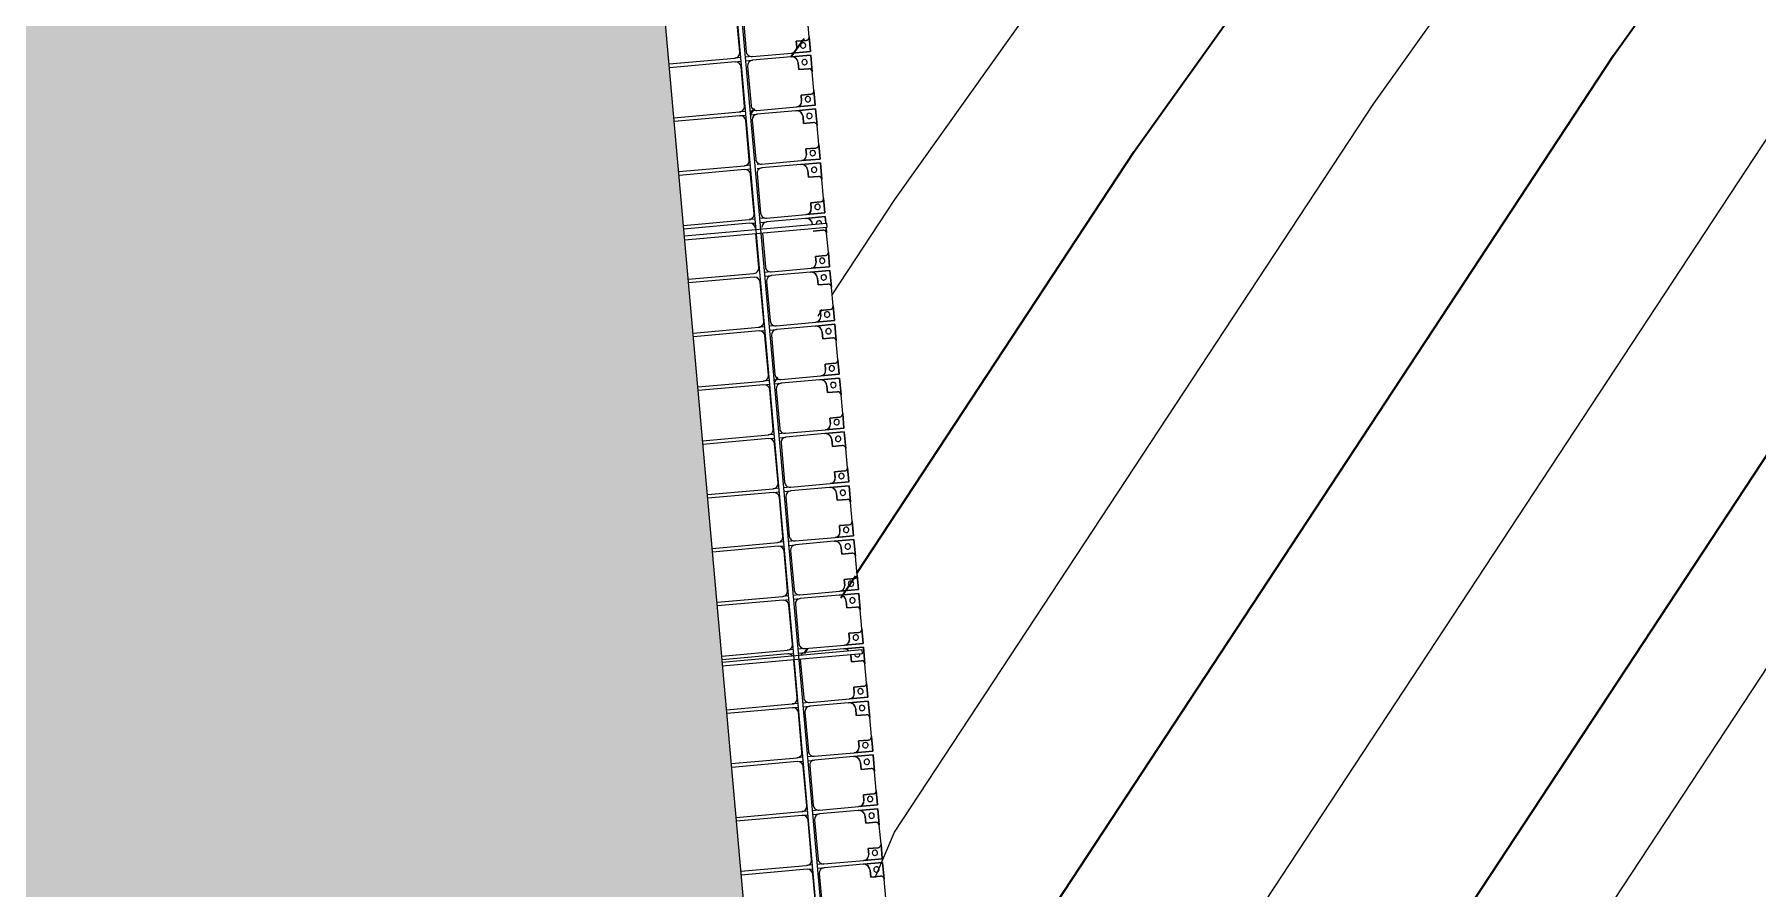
# Model space of a CAD drawing. Header units: millimetres. Extents: x -861324 to 439029, y -308065 to 694685.
# Drawn here: x -47413 to -31482, y -1124 to 6779 of the extents above; entities that cross this region are included whole.
import ezdxf

# ---------------------------------------------------------------- set-up
doc = ezdxf.new("R2010")
doc.units = ezdxf.units.MM
for name, color, linetype, lineweight in [('A-DETL-GENF', 92, 'Continuous', 9), ('A-DETL-THIN', 151, 'Continuous', 9), ('A-GENM', 13, 'Continuous', 9), ('C-TOPO-MAJR', 7, 'Continuous', 35), ('C-TOPO-MINR', 7, 'Continuous', 9), ('S-BEAM', 12, 'Continuous', 9)]:
    doc.layers.add(name, color=color, linetype=linetype, lineweight=lineweight)

# ---------------------------------------------------------------- blocks, each defined once
blk = doc.blocks.new('Dầm C52 - Dầm C52-V99-BỐ TRÍ BÈ PIN HỒ BẢN MÒNG')
at = {"layer": 'S-BEAM', "color": 7}
for p, q in [((-87623, 20), (-39013, 20)), ((-39013, -20), (-87623, -20))]:
    blk.add_line(p, q, dxfattribs=at)
blk = doc.blocks.new('Dầm C52 - Hộp 40x60-15954-BỐ TRÍ BÈ PIN HỒ BẢN MÒNG')
at = {"layer": 'S-BEAM', "color": 7}
for p, q in [((18831, 20), (20150, 20)), ((20150, 20), (20150, -20)), ((20150, -20), (18831, -20))]:
    blk.add_line(p, q, dxfattribs=at)
blk = doc.blocks.new('Dải phao đi lại kèm đỡ invester - DẢI PHAO ĐI LẠI-17150-BỐ TRÍ BÈ PIN HỒ BẢN MÒNG')
at = {"layer": 'A-GENM', "color": 7}
for p, q in [((34088, 1312), (33912, 1312)), ((34118, 1190), (34118, 1282)), ((34382, 1282), (34382, 1190)), ((34588, 1312), (34412, 1312)), ((34618, 1190), (34618, 1282)), ((34882, 1282), (34882, 1190)), ((35088, 1312), (34912, 1312)), ((35118, 1190), (35118, 1282)), ((35382, 1282), (35382, 1190)), ((35588, 1312), (35412, 1312)), ((35618, 1190), (35618, 1282)), ((35882, 1282), (35882, 1190)), ((36088, 1312), (35912, 1312)), ((36118, 1190), (36118, 1282)), ((36382, 1282), (36382, 1190)), ((36588, 1312), (36412, 1312)), ((36618, 1190), (36618, 1282)), ((36882, 1282), (36882, 1190)), ((37088, 1312), (36912, 1312)), ((37118, 1190), (37118, 1282)), ((37382, 1282), (37382, 1190)), ((37588, 1312), (37412, 1312)), ((37618, 1190), (37618, 1282)), ((37882, 1282), (37882, 1190)), ((38088, 1312), (37912, 1312)), ((38118, 1190), (38118, 1282)), ((38382, 1282), (38382, 1190)), ((38588, 1312), (38412, 1312)), ((38618, 1190), (38618, 1282)), ((38882, 1282), (38882, 1190)), ((39088, 1312), (38912, 1312)), ((39118, 1190), (39118, 1282)), ((39382, 1282), (39382, 1190)), ((39588, 1312), (39412, 1312)), ((39618, 1190), (39618, 1282)), ((39882, 1282), (39882, 1190)), ((40088, 1312), (39912, 1312)), ((40118, 1190), (40118, 1282)), ((40382, 1282), (40382, 1190)), ((40588, 1312), (40412, 1312)), ((40618, 1190), (40618, 1282)), ((40882, 1282), (40882, 1190)), ((41088, 1312), (40912, 1312)), ((41118, 1190), (41118, 1282)), ((41382, 1282), (41382, 1190)), ((41588, 1312), (41412, 1312)), ((41618, 1190), (41618, 1282)), ((41882, 1282), (41882, 1190)), ((42088, 1312), (41912, 1312)), ((34173, 1190), (34118, 1190)), ((34223, 770), (34223, 1140)), ((34258, 1130), (34258, 770)), ((34382, 1190), (34318, 1190)), ((34673, 1190), (34618, 1190)), ((34723, 770), (34723, 1140)), ((34758, 1130), (34758, 770)), ((34882, 1190), (34818, 1190)), ((35173, 1190), (35118, 1190)), ((35223, 770), (35223, 1140)), ((35258, 1130), (35258, 770)), ((35382, 1190), (35318, 1190)), ((35673, 1190), (35618, 1190)), ((35723, 770), (35723, 1140)), ((35758, 1130), (35758, 770)), ((36173, 1190), (36118, 1190)), ((36223, 770), (36223, 1140)), ((36258, 1130), (36258, 770)), ((36382, 1190), (36318, 1190)), ((36673, 1190), (36618, 1190)), ((36723, 770), (36723, 1140)), ((36758, 1130), (36758, 770)), ((36882, 1190), (36818, 1190)), ((37173, 1190), (37118, 1190)), ((37223, 770), (37223, 1140)), ((37258, 1130), (37258, 770)), ((37382, 1190), (37318, 1190)), ((37673, 1190), (37618, 1190)), ((37723, 770), (37723, 1140)), ((37758, 1130), (37758, 770)), ((37882, 1190), (37818, 1190)), ((38173, 1190), (38118, 1190)), ((38223, 770), (38223, 1140)), ((38258, 1130), (38258, 770)), ((38382, 1190), (38318, 1190)), ((38673, 1190), (38618, 1190)), ((38723, 770), (38723, 1140)), ((38758, 1130), (38758, 770)), ((38882, 1190), (38818, 1190)), ((39173, 1190), (39118, 1190)), ((39223, 770), (39223, 1140)), ((39258, 1130), (39258, 770)), ((39382, 1190), (39318, 1190)), ((39673, 1190), (39618, 1190)), ((39723, 770), (39723, 1140)), ((39758, 1130), (39758, 770)), ((39882, 1190), (39819, 1190)), ((40173, 1190), (40118, 1190)), ((40223, 770), (40223, 1140)), ((40258, 1130), (40258, 770)), ((40382, 1190), (40318, 1190)), ((40673, 1190), (40618, 1190)), ((40723, 770), (40723, 1140)), ((40758, 1130), (40758, 770)), ((40882, 1190), (40818, 1190)), ((41173, 1190), (41118, 1190)), ((41223, 770), (41223, 1140)), ((41258, 1130), (41258, 770)), ((41382, 1190), (41318, 1190)), ((41673, 1190), (41618, 1190)), ((41723, 770), (41723, 1140)), ((41758, 1130), (41758, 770)), ((41882, 1190), (41818, 1190)), ((33808, 720), (34173, 720)), ((34173, 660), (33808, 660)), ((34223, 770), (34223, 705)), ((34223, 665), (34223, 610)), ((34258, 705), (34258, 770)), ((34258, 610), (34258, 665)), ((34308, 720), (34673, 720)), ((34673, 660), (34308, 660)), ((34723, 770), (34723, 705)), ((34723, 665), (34723, 610)), ((34758, 705), (34758, 770)), ((34758, 610), (34758, 665)), ((34808, 720), (35173, 720)), ((35173, 660), (34808, 660)), ((35223, 770), (35223, 729)), ((35223, 665), (35223, 610)), ((35258, 726), (35258, 770)), ((35258, 610), (35258, 665)), ((35308, 720), (35673, 720)), ((35673, 660), (35308, 660)), ((35723, 770), (35723, 705)), ((35723, 665), (35723, 610)), ((35758, 705), (35758, 770)), ((35758, 610), (35758, 665)), ((35860, 720), (36173, 720)), ((36173, 660), (35860, 660)), ((36223, 770), (36223, 705)), ((36258, 705), (36258, 770)), ((36258, 610), (36258, 637)), ((36308, 720), (36673, 720)), ((36673, 660), (36308, 660)), ((36723, 770), (36723, 705)), ((36723, 665), (36723, 610)), ((36758, 705), (36758, 770)), ((36758, 610), (36758, 665)), ((36808, 720), (37173, 720)), ((37173, 660), (36808, 660)), ((37223, 770), (37223, 705)), ((37223, 665), (37223, 610)), ((37258, 705), (37258, 770)), ((37258, 610), (37258, 665)), ((37308, 720), (37673, 720)), ((37673, 660), (37308, 660)), ((37723, 770), (37723, 705)), ((37723, 665), (37723, 610)), ((37758, 705), (37758, 770)), ((37758, 610), (37758, 665)), ((37808, 720), (38173, 720)), ((38173, 660), (37808, 660)), ((38223, 770), (38223, 705)), ((38223, 665), (38223, 610)), ((38258, 705), (38258, 770)), ((38258, 610), (38258, 665)), ((38308, 720), (38673, 720)), ((38673, 660), (38308, 660)), ((38723, 770), (38723, 705)), ((38723, 665), (38723, 610)), ((38758, 705), (38758, 770)), ((38758, 610), (38758, 665)), ((38808, 720), (39173, 720)), ((39173, 660), (38808, 660)), ((39223, 770), (39223, 705)), ((39223, 665), (39223, 610)), ((39258, 705), (39258, 770)), ((39258, 610), (39258, 665)), ((39308, 720), (39673, 720)), ((39673, 660), (39308, 660)), ((39723, 770), (39723, 705)), ((39723, 665), (39723, 610)), ((39758, 705), (39758, 770)), ((39758, 610), (39758, 665)), ((39819, 720), (40173, 720)), ((40173, 660), (39819, 660)), ((40223, 770), (40223, 705)), ((40223, 665), (40223, 610)), ((40258, 705), (40258, 770)), ((40258, 610), (40258, 665)), ((40308, 720), (40673, 720)), ((40673, 660), (40308, 660)), ((40723, 770), (40723, 705)), ((40723, 665), (40723, 610)), ((40758, 705), (40758, 770)), ((40758, 610), (40758, 665)), ((40808, 720), (41173, 720)), ((41173, 660), (40808, 660)), ((41223, 770), (41223, 705)), ((41223, 665), (41223, 610)), ((41258, 705), (41258, 770)), ((41258, 610), (41258, 665)), ((41308, 720), (41673, 720)), ((41673, 660), (41308, 660)), ((41723, 770), (41723, 705)), ((41723, 665), (41723, 610)), ((41758, 705), (41758, 770)), ((41758, 610), (41758, 665)), ((41808, 720), (42173, 720)), ((42173, 660), (41808, 660)), ((34223, 0), (34223, 610)), ((34258, 610), (34258, 0)), ((34723, 0), (34723, 610)), ((34758, 610), (34758, 0)), ((35223, 0), (35223, 610)), ((35258, 610), (35258, 0)), ((35723, 0), (35723, 610)), ((35758, 610), (35758, 0)), ((36223, 0), (36223, 610)), ((36258, 610), (36258, 0)), ((36723, 0), (36723, 610)), ((36758, 610), (36758, 0)), ((37223, 0), (37223, 610)), ((37258, 610), (37258, 0)), ((37723, 0), (37723, 610)), ((37758, 610), (37758, 0)), ((38223, 0), (38223, 610)), ((38258, 610), (38258, 0)), ((38723, 0), (38723, 610)), ((38758, 610), (38758, 0)), ((39223, 0), (39223, 610)), ((39258, 610), (39258, 0)), ((39723, 0), (39723, 610)), ((39758, 610), (39758, 0)), ((40223, 0), (40223, 610)), ((40258, 610), (40258, 0)), ((40723, 0), (40723, 610)), ((40758, 610), (40758, 0)), ((41223, 0), (41223, 610)), ((41258, 610), (41258, 0)), ((41723, 0), (41723, 610)), ((41758, 610), (41758, 0))]:
    blk.add_line(p, q, dxfattribs=at)
at = {"layer": 'A-GENM', "color": 9}
for p, q in [((34088, 1312), (34223, 1312)), ((34223, 1312), (34088, 1312)), ((34118, 1282), (34118, 1190)), ((34118, 1190), (34118, 1282)), ((34118, 1282), (34118, 1190)), ((34223, 1312), (34223, 1140)), ((34223, 1140), (34223, 1312)), ((34258, 1312), (34412, 1312)), ((34258, 1130), (34258, 1312)), ((34258, 1312), (34258, 1130)), ((34412, 1312), (34258, 1312)), ((34382, 1190), (34382, 1282)), ((34382, 1282), (34382, 1190)), ((34382, 1190), (34382, 1282)), ((34588, 1312), (34723, 1312)), ((34723, 1312), (34588, 1312)), ((34618, 1282), (34618, 1190)), ((34618, 1190), (34618, 1282)), ((34618, 1282), (34618, 1190)), ((34723, 1312), (34723, 1140)), ((34723, 1140), (34723, 1312)), ((34758, 1312), (34912, 1312)), ((34758, 1130), (34758, 1312)), ((34758, 1312), (34758, 1130)), ((34912, 1312), (34758, 1312)), ((34882, 1190), (34882, 1282)), ((34882, 1282), (34882, 1190)), ((34882, 1190), (34882, 1282)), ((35088, 1312), (35223, 1312)), ((35223, 1312), (35088, 1312)), ((35118, 1282), (35118, 1190)), ((35118, 1190), (35118, 1282)), ((35118, 1282), (35118, 1190)), ((35223, 1312), (35223, 1140)), ((35223, 1140), (35223, 1312)), ((35258, 1312), (35412, 1312)), ((35258, 1130), (35258, 1312)), ((35258, 1312), (35258, 1130)), ((35412, 1312), (35258, 1312)), ((35382, 1190), (35382, 1282)), ((35382, 1282), (35382, 1190)), ((35382, 1190), (35382, 1282)), ((35588, 1312), (35723, 1312)), ((35723, 1312), (35588, 1312)), ((35618, 1282), (35618, 1190)), ((35618, 1190), (35618, 1282)), ((35618, 1282), (35618, 1190)), ((35723, 1312), (35723, 1140)), ((35723, 1140), (35723, 1312)), ((35758, 1312), (35820, 1312)), ((35758, 1130), (35758, 1312)), ((35758, 1312), (35758, 1130)), ((35820, 1312), (35758, 1312)), ((35860, 1312), (35912, 1312)), ((35912, 1312), (35860, 1312)), ((35882, 1190), (35882, 1282)), ((35882, 1282), (35882, 1190)), ((35882, 1190), (35882, 1282)), ((36088, 1312), (36223, 1312)), ((36223, 1312), (36088, 1312)), ((36118, 1282), (36118, 1190)), ((36118, 1190), (36118, 1282)), ((36118, 1282), (36118, 1190)), ((36223, 1312), (36223, 1140)), ((36223, 1140), (36223, 1312)), ((36258, 1312), (36412, 1312)), ((36258, 1130), (36258, 1312)), ((36258, 1312), (36258, 1130)), ((36412, 1312), (36258, 1312)), ((36382, 1190), (36382, 1282)), ((36382, 1282), (36382, 1190)), ((36382, 1190), (36382, 1282)), ((36588, 1312), (36723, 1312)), ((36723, 1312), (36588, 1312)), ((36618, 1282), (36618, 1190)), ((36618, 1190), (36618, 1282)), ((36618, 1282), (36618, 1190)), ((36723, 1312), (36723, 1140)), ((36723, 1140), (36723, 1312)), ((36758, 1312), (36912, 1312)), ((36758, 1130), (36758, 1312)), ((36758, 1312), (36758, 1130)), ((36912, 1312), (36758, 1312)), ((36882, 1190), (36882, 1282)), ((36882, 1282), (36882, 1190)), ((36882, 1190), (36882, 1282)), ((37088, 1312), (37223, 1312)), ((37223, 1312), (37088, 1312)), ((37118, 1282), (37118, 1190)), ((37118, 1190), (37118, 1282)), ((37118, 1282), (37118, 1190)), ((37223, 1312), (37223, 1140)), ((37223, 1140), (37223, 1312)), ((37258, 1312), (37412, 1312)), ((37258, 1130), (37258, 1312)), ((37258, 1312), (37258, 1130)), ((37412, 1312), (37258, 1312)), ((37382, 1190), (37382, 1282)), ((37382, 1282), (37382, 1190)), ((37382, 1190), (37382, 1282)), ((37588, 1312), (37723, 1312)), ((37723, 1312), (37588, 1312)), ((37618, 1282), (37618, 1190)), ((37618, 1190), (37618, 1282)), ((37618, 1282), (37618, 1190)), ((37723, 1312), (37723, 1140)), ((37723, 1140), (37723, 1312)), ((37758, 1312), (37912, 1312)), ((37758, 1130), (37758, 1312)), ((37758, 1312), (37758, 1130)), ((37912, 1312), (37758, 1312)), ((37882, 1190), (37882, 1282)), ((37882, 1282), (37882, 1190)), ((37882, 1190), (37882, 1282)), ((38088, 1312), (38223, 1312)), ((38223, 1312), (38088, 1312)), ((38118, 1282), (38118, 1190)), ((38118, 1190), (38118, 1282)), ((38118, 1282), (38118, 1190)), ((38223, 1312), (38223, 1140)), ((38223, 1140), (38223, 1312)), ((38258, 1312), (38412, 1312)), ((38258, 1130), (38258, 1312)), ((38258, 1312), (38258, 1130)), ((38412, 1312), (38258, 1312)), ((38382, 1190), (38382, 1282)), ((38382, 1282), (38382, 1190)), ((38382, 1190), (38382, 1282)), ((38588, 1312), (38723, 1312)), ((38723, 1312), (38588, 1312)), ((38618, 1282), (38618, 1190)), ((38618, 1190), (38618, 1282)), ((38618, 1282), (38618, 1190)), ((38723, 1312), (38723, 1140)), ((38723, 1140), (38723, 1312)), ((38758, 1312), (38912, 1312)), ((38758, 1130), (38758, 1312)), ((38758, 1312), (38758, 1130)), ((38912, 1312), (38758, 1312)), ((38882, 1190), (38882, 1282)), ((38882, 1282), (38882, 1190)), ((38882, 1190), (38882, 1282)), ((39088, 1312), (39223, 1312)), ((39223, 1312), (39088, 1312)), ((39118, 1282), (39118, 1190)), ((39118, 1190), (39118, 1282)), ((39118, 1282), (39118, 1190)), ((39223, 1312), (39223, 1140)), ((39223, 1140), (39223, 1312)), ((39258, 1312), (39412, 1312)), ((39258, 1130), (39258, 1312)), ((39258, 1312), (39258, 1130)), ((39412, 1312), (39258, 1312)), ((39382, 1190), (39382, 1282)), ((39382, 1282), (39382, 1190)), ((39382, 1190), (39382, 1282)), ((39588, 1312), (39723, 1312)), ((39723, 1312), (39588, 1312)), ((39618, 1282), (39618, 1190)), ((39618, 1190), (39618, 1282)), ((39618, 1282), (39618, 1190)), ((39723, 1312), (39723, 1140)), ((39723, 1140), (39723, 1312)), ((39758, 1312), (39912, 1312)), ((39758, 1130), (39758, 1312)), ((39758, 1312), (39758, 1130)), ((39912, 1312), (39758, 1312)), ((39882, 1190), (39882, 1282)), ((39882, 1282), (39882, 1190)), ((39882, 1190), (39882, 1282)), ((40088, 1312), (40223, 1312)), ((40223, 1312), (40088, 1312)), ((40118, 1282), (40118, 1190)), ((40118, 1190), (40118, 1282)), ((40118, 1282), (40118, 1190)), ((40223, 1312), (40223, 1140)), ((40223, 1140), (40223, 1312)), ((40258, 1312), (40412, 1312)), ((40258, 1130), (40258, 1312)), ((40258, 1312), (40258, 1130)), ((40412, 1312), (40258, 1312)), ((40382, 1190), (40382, 1282)), ((40382, 1282), (40382, 1190)), ((40382, 1190), (40382, 1282)), ((40588, 1312), (40723, 1312)), ((40723, 1312), (40588, 1312)), ((40618, 1282), (40618, 1190)), ((40618, 1190), (40618, 1282)), ((40618, 1282), (40618, 1190)), ((40723, 1312), (40723, 1140)), ((40723, 1140), (40723, 1312)), ((40758, 1312), (40912, 1312)), ((40758, 1130), (40758, 1312)), ((40758, 1312), (40758, 1130)), ((40912, 1312), (40758, 1312)), ((40882, 1190), (40882, 1282)), ((40882, 1282), (40882, 1190)), ((40882, 1190), (40882, 1282)), ((41088, 1312), (41223, 1312)), ((41223, 1312), (41088, 1312)), ((41118, 1282), (41118, 1190)), ((41118, 1190), (41118, 1282)), ((41118, 1282), (41118, 1190)), ((41223, 1312), (41223, 1140)), ((41223, 1140), (41223, 1312)), ((41258, 1312), (41412, 1312)), ((41258, 1130), (41258, 1312)), ((41258, 1312), (41258, 1130)), ((41412, 1312), (41258, 1312)), ((41382, 1190), (41382, 1282)), ((41382, 1282), (41382, 1190)), ((41382, 1190), (41382, 1282)), ((41588, 1312), (41723, 1312)), ((41723, 1312), (41588, 1312)), ((41618, 1282), (41618, 1190)), ((41618, 1190), (41618, 1282)), ((41618, 1282), (41618, 1190)), ((41723, 1312), (41723, 1140)), ((41723, 1140), (41723, 1312)), ((41758, 1312), (41912, 1312)), ((41758, 1130), (41758, 1312)), ((41758, 1312), (41758, 1130)), ((41912, 1312), (41758, 1312)), ((41882, 1190), (41882, 1282)), ((41882, 1282), (41882, 1190)), ((41882, 1190), (41882, 1282)), ((34118, 1190), (34173, 1190)), ((34173, 1190), (34118, 1190)), ((34118, 1190), (34173, 1190)), ((34318, 1190), (34382, 1190)), ((34382, 1190), (34318, 1190)), ((34318, 1190), (34382, 1190)), ((34618, 1190), (34673, 1190)), ((34673, 1190), (34618, 1190)), ((34618, 1190), (34673, 1190)), ((34818, 1190), (34882, 1190)), ((34882, 1190), (34818, 1190)), ((34818, 1190), (34882, 1190)), ((35118, 1190), (35173, 1190)), ((35173, 1190), (35118, 1190)), ((35118, 1190), (35173, 1190)), ((35318, 1190), (35382, 1190)), ((35382, 1190), (35318, 1190)), ((35318, 1190), (35382, 1190)), ((35618, 1190), (35673, 1190)), ((35673, 1190), (35618, 1190)), ((35618, 1190), (35673, 1190)), ((36118, 1190), (36173, 1190)), ((36173, 1190), (36118, 1190)), ((36118, 1190), (36173, 1190)), ((36318, 1190), (36382, 1190)), ((36382, 1190), (36318, 1190)), ((36318, 1190), (36382, 1190)), ((36618, 1190), (36673, 1190)), ((36673, 1190), (36618, 1190)), ((36618, 1190), (36673, 1190)), ((36818, 1190), (36882, 1190)), ((36882, 1190), (36818, 1190)), ((36818, 1190), (36882, 1190)), ((37118, 1190), (37173, 1190)), ((37173, 1190), (37118, 1190)), ((37118, 1190), (37173, 1190)), ((37318, 1190), (37382, 1190)), ((37382, 1190), (37318, 1190)), ((37318, 1190), (37382, 1190)), ((37618, 1190), (37673, 1190)), ((37673, 1190), (37618, 1190)), ((37618, 1190), (37673, 1190)), ((37818, 1190), (37882, 1190)), ((37882, 1190), (37818, 1190)), ((37818, 1190), (37882, 1190)), ((38118, 1190), (38173, 1190)), ((38173, 1190), (38118, 1190)), ((38118, 1190), (38173, 1190)), ((38318, 1190), (38382, 1190)), ((38382, 1190), (38318, 1190)), ((38318, 1190), (38382, 1190)), ((38618, 1190), (38673, 1190)), ((38673, 1190), (38618, 1190)), ((38618, 1190), (38673, 1190)), ((38818, 1190), (38882, 1190)), ((38882, 1190), (38818, 1190)), ((38818, 1190), (38882, 1190)), ((39118, 1190), (39173, 1190)), ((39173, 1190), (39118, 1190)), ((39118, 1190), (39173, 1190)), ((39318, 1190), (39382, 1190)), ((39382, 1190), (39318, 1190)), ((39318, 1190), (39382, 1190)), ((39618, 1190), (39673, 1190)), ((39673, 1190), (39618, 1190)), ((39618, 1190), (39673, 1190)), ((39819, 1190), (39882, 1190)), ((39882, 1190), (39819, 1190)), ((39819, 1190), (39882, 1190)), ((40118, 1190), (40173, 1190)), ((40173, 1190), (40118, 1190)), ((40118, 1190), (40173, 1190)), ((40318, 1190), (40382, 1190)), ((40382, 1190), (40318, 1190)), ((40318, 1190), (40382, 1190)), ((40618, 1190), (40673, 1190)), ((40673, 1190), (40618, 1190)), ((40618, 1190), (40673, 1190)), ((40818, 1190), (40882, 1190)), ((40882, 1190), (40818, 1190)), ((40818, 1190), (40882, 1190)), ((41118, 1190), (41173, 1190)), ((41173, 1190), (41118, 1190)), ((41118, 1190), (41173, 1190)), ((41318, 1190), (41382, 1190)), ((41382, 1190), (41318, 1190)), ((41318, 1190), (41382, 1190)), ((41618, 1190), (41673, 1190)), ((41673, 1190), (41618, 1190)), ((41618, 1190), (41673, 1190)), ((41818, 1190), (41882, 1190)), ((41882, 1190), (41818, 1190)), ((41818, 1190), (41882, 1190)), ((34223, 770), (34223, 705)), ((34223, 665), (34223, 610)), ((34258, 705), (34258, 770)), ((34258, 610), (34258, 665)), ((34723, 770), (34723, 705)), ((34723, 665), (34723, 610)), ((34758, 705), (34758, 770)), ((34758, 610), (34758, 665)), ((35223, 665), (35223, 610)), ((35258, 726), (35258, 770)), ((35258, 610), (35258, 665)), ((35723, 770), (35723, 705)), ((35723, 665), (35723, 610)), ((35758, 705), (35758, 770)), ((35758, 610), (35758, 665)), ((36223, 770), (36223, 705)), ((36258, 705), (36258, 770)), ((36723, 770), (36723, 705)), ((36723, 665), (36723, 610)), ((36758, 705), (36758, 770)), ((36758, 610), (36758, 665)), ((37223, 770), (37223, 705)), ((37223, 665), (37223, 610)), ((37258, 705), (37258, 770)), ((37258, 610), (37258, 665)), ((37723, 770), (37723, 705)), ((37723, 665), (37723, 610)), ((37758, 705), (37758, 770)), ((37758, 610), (37758, 665)), ((38223, 770), (38223, 705)), ((38223, 665), (38223, 610)), ((38258, 705), (38258, 770)), ((38258, 610), (38258, 665)), ((38723, 770), (38723, 705)), ((38723, 665), (38723, 610)), ((38758, 705), (38758, 770)), ((38758, 610), (38758, 665)), ((39223, 770), (39223, 705)), ((39223, 665), (39223, 610)), ((39258, 705), (39258, 770)), ((39258, 610), (39258, 665)), ((39723, 770), (39723, 705)), ((39723, 665), (39723, 610)), ((39758, 705), (39758, 770)), ((39758, 610), (39758, 665)), ((40223, 770), (40223, 705)), ((40223, 665), (40223, 610)), ((40258, 705), (40258, 770)), ((40258, 610), (40258, 665)), ((40723, 770), (40723, 705)), ((40723, 665), (40723, 610)), ((40758, 705), (40758, 770)), ((40758, 610), (40758, 665)), ((41223, 770), (41223, 705)), ((41223, 665), (41223, 610)), ((41258, 705), (41258, 770)), ((41258, 610), (41258, 665)), ((41723, 770), (41723, 705)), ((41723, 665), (41723, 610)), ((41758, 705), (41758, 770)), ((41758, 610), (41758, 665))]:
    blk.add_line(p, q, dxfattribs=at)
at = {"layer": 'A-GENM', "color": 7}
for centre, radius, start, end in [((34088, 1282), 30, 360, 90), ((34412, 1282), 30, 90, 180), ((34588, 1282), 30, 360, 90), ((34912, 1282), 30, 90, 180), ((35088, 1282), 30, 360, 90), ((35412, 1282), 30, 90, 180), ((35588, 1282), 30, 360, 90), ((35912, 1282), 30, 90, 180), ((36088, 1282), 30, 360, 90), ((36412, 1282), 30, 90, 180), ((36588, 1282), 30, 360, 90), ((36912, 1282), 30, 90, 180), ((37088, 1282), 30, 360, 90), ((37412, 1282), 30, 90, 180), ((37588, 1282), 30, 360, 90), ((37912, 1282), 30, 90, 180), ((38088, 1282), 30, 360, 90), ((38412, 1282), 30, 90, 180), ((38588, 1282), 30, 360, 90), ((38912, 1282), 30, 90, 180), ((39088, 1282), 30, 360, 90), ((39412, 1282), 30, 90, 180), ((39588, 1282), 30, 360, 90), ((39912, 1282), 30, 90, 180), ((40088, 1282), 30, 360, 90), ((40412, 1282), 30, 90, 180), ((40588, 1282), 30, 360, 90), ((40912, 1282), 30, 90, 180), ((41088, 1282), 30, 360, 90), ((41412, 1282), 30, 90, 180), ((41588, 1282), 30, 360, 90), ((41912, 1282), 30, 90, 180), ((34173, 1140), 50, 0, 90), ((34318, 1130), 60, 90, 180), ((34673, 1140), 50, 0, 90), ((34818, 1130), 60, 90, 180), ((35173, 1140), 50, 0, 90), ((35318, 1130), 60, 90, 180), ((35673, 1140), 50, 0, 90), ((35818, 1130), 60, 90, 180), ((36173, 1140), 50, 0, 90), ((36318, 1130), 60, 90, 180), ((36673, 1140), 50, 0, 90), ((36818, 1130), 60, 90, 180), ((37173, 1140), 50, 0, 90), ((37318, 1130), 60, 90, 180), ((37673, 1140), 50, 0, 90), ((37818, 1130), 60, 90, 180), ((38173, 1140), 50, 0, 90), ((38318, 1130), 60, 90, 180), ((38673, 1140), 50, 0, 90), ((38818, 1130), 60, 90, 180), ((39173, 1140), 50, 0, 90), ((39318, 1130), 60, 90, 180), ((39673, 1140), 50, 0, 90), ((39818, 1130), 60, 135, 180), ((40173, 1140), 50, 0, 90), ((40318, 1130), 60, 90, 180), ((40673, 1140), 50, 0, 90), ((40818, 1130), 60, 90, 180), ((41173, 1140), 50, 0, 90), ((41318, 1130), 60, 90, 180), ((41673, 1140), 50, 0, 90), ((41818, 1130), 60, 90, 180), ((34173, 770), 50, 270, 0), ((34173, 610), 50, 360, 90), ((34308, 770), 50, 180, 270), ((34308, 610), 50, 90, 180), ((34673, 770), 50, 270, 0), ((34673, 610), 50, 360, 90), ((34808, 770), 50, 180, 270), ((34808, 610), 50, 90, 180), ((35173, 770), 50, 270, 0), ((35173, 610), 50, 360, 90), ((35308, 770), 50, 180, 270), ((35308, 610), 50, 90, 180), ((35673, 770), 50, 270, 0), ((35673, 610), 50, 360, 90), ((35808, 770), 50, 180, 270), ((35808, 610), 50, 90, 180), ((36173, 770), 50, 270, 0), ((36173, 610), 50, 360, 90), ((36308, 770), 50, 180, 270), ((36308, 610), 50, 90, 180), ((36673, 770), 50, 270, 0), ((36673, 610), 50, 360, 90), ((36808, 770), 50, 180, 270), ((36808, 610), 50, 90, 180), ((37173, 770), 50, 270, 0), ((37173, 610), 50, 360, 90), ((37308, 770), 50, 180, 270), ((37308, 610), 50, 90, 180), ((37673, 770), 50, 270, 0), ((37673, 610), 50, 360, 90), ((37808, 770), 50, 180, 270), ((37808, 610), 50, 90, 180), ((38173, 770), 50, 270, 0), ((38173, 610), 50, 360, 90), ((38308, 770), 50, 180, 270), ((38308, 610), 50, 90, 180), ((38673, 770), 50, 270, 0), ((38673, 610), 50, 360, 90), ((38808, 770), 50, 180, 270), ((38808, 610), 50, 90, 180), ((39173, 770), 50, 270, 0), ((39173, 610), 50, 360, 90), ((39308, 770), 50, 180, 270), ((39308, 610), 50, 90, 180), ((39673, 770), 50, 270, 0), ((39673, 610), 50, 360, 90), ((39808, 770), 50, 180, 240), ((39808, 610), 50, 120, 180), ((40173, 770), 50, 270, 0), ((40173, 610), 50, 360, 90), ((40308, 770), 50, 180, 270), ((40308, 610), 50, 90, 180), ((40673, 770), 50, 270, 0), ((40673, 610), 50, 360, 90), ((40808, 770), 50, 180, 270), ((40808, 610), 50, 90, 180), ((41173, 770), 50, 270, 0), ((41173, 610), 50, 360, 90), ((41308, 770), 50, 180, 270), ((41308, 610), 50, 90, 180), ((41673, 770), 50, 270, 0), ((41673, 610), 50, 360, 90), ((41808, 770), 50, 180, 270), ((41808, 610), 50, 90, 180)]:
    blk.add_arc(centre, radius, start, end, dxfattribs=at)
at = {"layer": 'A-GENM', "color": 9}
for centre, radius, start, end in [((34088, 1282), 30, 360, 60), ((34088, 1282), 30, 360, 60), ((34088, 1282), 30, 360, 60), ((34412, 1282), 30, 120, 180), ((34412, 1282), 30, 120, 180), ((34412, 1282), 30, 120, 180), ((34588, 1282), 30, 360, 60), ((34588, 1282), 30, 360, 60), ((34588, 1282), 30, 360, 60), ((34912, 1282), 30, 120, 180), ((34912, 1282), 30, 120, 180), ((34912, 1282), 30, 120, 180), ((35088, 1282), 30, 360, 60), ((35088, 1282), 30, 360, 60), ((35088, 1282), 30, 360, 60), ((35412, 1282), 30, 120, 180), ((35412, 1282), 30, 120, 180), ((35412, 1282), 30, 120, 180), ((35588, 1282), 30, 360, 60), ((35588, 1282), 30, 360, 60), ((35588, 1282), 30, 360, 60), ((35912, 1282), 30, 120, 180), ((35912, 1282), 30, 120, 180), ((35912, 1282), 30, 120, 180), ((36088, 1282), 30, 360, 60), ((36088, 1282), 30, 360, 60), ((36088, 1282), 30, 360, 60), ((36412, 1282), 30, 120, 180), ((36412, 1282), 30, 120, 180), ((36412, 1282), 30, 120, 180), ((36588, 1282), 30, 360, 60), ((36588, 1282), 30, 360, 60), ((36588, 1282), 30, 360, 60), ((36912, 1282), 30, 120, 180), ((36912, 1282), 30, 120, 180), ((36912, 1282), 30, 120, 180), ((37088, 1282), 30, 360, 60), ((37088, 1282), 30, 360, 60), ((37088, 1282), 30, 360, 60), ((37412, 1282), 30, 120, 180), ((37412, 1282), 30, 120, 180), ((37412, 1282), 30, 120, 180), ((37588, 1282), 30, 360, 60), ((37588, 1282), 30, 360, 60), ((37588, 1282), 30, 360, 60), ((37912, 1282), 30, 120, 180), ((37912, 1282), 30, 120, 180), ((37912, 1282), 30, 120, 180), ((38088, 1282), 30, 360, 60), ((38088, 1282), 30, 360, 60), ((38088, 1282), 30, 360, 60), ((38412, 1282), 30, 120, 180), ((38412, 1282), 30, 120, 180), ((38412, 1282), 30, 120, 180), ((38588, 1282), 30, 360, 60), ((38588, 1282), 30, 360, 60), ((38588, 1282), 30, 360, 60), ((38912, 1282), 30, 120, 180), ((38912, 1282), 30, 120, 180), ((38912, 1282), 30, 120, 180), ((39088, 1282), 30, 360, 60), ((39088, 1282), 30, 360, 60), ((39088, 1282), 30, 360, 60), ((39412, 1282), 30, 120, 180), ((39412, 1282), 30, 120, 180), ((39412, 1282), 30, 120, 180), ((39588, 1282), 30, 360, 60), ((39588, 1282), 30, 360, 60), ((39588, 1282), 30, 360, 60), ((39912, 1282), 30, 120, 180), ((39912, 1282), 30, 120, 180), ((39912, 1282), 30, 120, 180), ((40088, 1282), 30, 360, 60), ((40088, 1282), 30, 360, 60), ((40088, 1282), 30, 360, 60), ((40412, 1282), 30, 120, 180), ((40412, 1282), 30, 120, 180), ((40412, 1282), 30, 120, 180), ((40588, 1282), 30, 360, 60), ((40588, 1282), 30, 360, 60), ((40588, 1282), 30, 360, 60), ((40912, 1282), 30, 120, 180), ((40912, 1282), 30, 120, 180), ((40912, 1282), 30, 120, 180), ((41088, 1282), 30, 360, 60), ((41088, 1282), 30, 360, 60), ((41088, 1282), 30, 360, 60), ((41412, 1282), 30, 120, 180), ((41412, 1282), 30, 120, 180), ((41412, 1282), 30, 120, 180), ((41588, 1282), 30, 360, 60), ((41588, 1282), 30, 360, 60), ((41588, 1282), 30, 360, 60), ((41912, 1282), 30, 120, 180), ((41912, 1282), 30, 120, 180), ((41912, 1282), 30, 120, 180), ((34162, 1249), 25, 90, 270), ((34162, 1249), 25, 90, 270), ((34162, 1249), 25, 270, 90), ((34162, 1249), 25, 270, 90), ((34173, 1140), 50, 15, 90), ((34173, 1140), 50, 15, 90), ((34173, 1140), 50, 15, 90), ((34318, 1130), 60, 90, 165), ((34318, 1130), 60, 90, 165), ((34318, 1130), 60, 90, 165), ((34317, 1249), 25, 90, 270), ((34317, 1249), 25, 90, 270), ((34317, 1249), 25, 270, 90), ((34317, 1249), 25, 270, 90), ((34662, 1249), 25, 90, 270), ((34662, 1249), 25, 90, 270), ((34662, 1249), 25, 270, 90), ((34662, 1249), 25, 270, 90), ((34673, 1140), 50, 15, 90), ((34673, 1140), 50, 15, 90), ((34673, 1140), 50, 15, 90), ((34818, 1130), 60, 90, 165), ((34818, 1130), 60, 90, 165), ((34818, 1130), 60, 90, 165), ((34817, 1249), 25, 90, 270), ((34817, 1249), 25, 90, 270), ((34817, 1249), 25, 270, 90), ((34817, 1249), 25, 270, 90), ((35162, 1249), 25, 90, 270), ((35162, 1249), 25, 90, 270), ((35162, 1249), 25, 270, 90), ((35162, 1249), 25, 270, 90), ((35173, 1140), 50, 15, 90), ((35173, 1140), 50, 15, 90), ((35173, 1140), 50, 15, 90), ((35318, 1130), 60, 90, 165), ((35318, 1130), 60, 90, 165), ((35318, 1130), 60, 90, 165), ((35317, 1249), 25, 90, 270), ((35317, 1249), 25, 90, 270), ((35317, 1249), 25, 270, 90), ((35317, 1249), 25, 270, 90), ((35662, 1249), 25, 90, 270), ((35662, 1249), 25, 90, 270), ((35662, 1249), 25, 270, 90), ((35662, 1249), 25, 270, 90), ((35673, 1140), 50, 15, 90), ((35673, 1140), 50, 15, 90), ((35673, 1140), 50, 15, 90), ((35818, 1130), 60, 90, 165), ((35818, 1130), 60, 90, 165), ((35818, 1130), 60, 90, 165), ((35817, 1249), 25, 90, 270), ((35817, 1249), 25, 90, 270), ((36162, 1249), 25, 90, 270), ((36162, 1249), 25, 90, 270), ((36162, 1249), 25, 270, 90), ((36162, 1249), 25, 270, 90), ((36173, 1140), 50, 15, 90), ((36173, 1140), 50, 15, 90), ((36173, 1140), 50, 15, 90), ((36318, 1130), 60, 90, 165), ((36318, 1130), 60, 90, 165), ((36318, 1130), 60, 90, 165), ((36317, 1249), 25, 90, 270), ((36317, 1249), 25, 90, 270), ((36317, 1249), 25, 270, 90), ((36317, 1249), 25, 270, 90), ((36662, 1249), 25, 90, 270), ((36662, 1249), 25, 90, 270), ((36662, 1249), 25, 270, 90), ((36662, 1249), 25, 270, 90), ((36673, 1140), 50, 15, 90), ((36673, 1140), 50, 15, 90), ((36673, 1140), 50, 15, 90), ((36818, 1130), 60, 90, 165), ((36818, 1130), 60, 90, 165), ((36818, 1130), 60, 90, 165), ((36817, 1249), 25, 90, 270), ((36817, 1249), 25, 90, 270), ((36817, 1249), 25, 270, 90), ((36817, 1249), 25, 270, 90), ((37162, 1249), 25, 90, 270), ((37162, 1249), 25, 90, 270), ((37162, 1249), 25, 270, 90), ((37162, 1249), 25, 270, 90), ((37173, 1140), 50, 15, 90), ((37173, 1140), 50, 15, 90), ((37173, 1140), 50, 15, 90), ((37318, 1130), 60, 90, 165), ((37318, 1130), 60, 90, 165), ((37318, 1130), 60, 90, 165), ((37317, 1249), 25, 90, 270), ((37317, 1249), 25, 90, 270), ((37317, 1249), 25, 270, 90), ((37317, 1249), 25, 270, 90), ((37662, 1249), 25, 90, 270), ((37662, 1249), 25, 90, 270), ((37662, 1249), 25, 270, 90), ((37662, 1249), 25, 270, 90), ((37673, 1140), 50, 15, 90), ((37673, 1140), 50, 15, 90), ((37673, 1140), 50, 15, 90), ((37818, 1130), 60, 90, 165), ((37818, 1130), 60, 90, 165), ((37818, 1130), 60, 90, 165), ((37817, 1249), 25, 90, 270), ((37817, 1249), 25, 90, 270), ((37817, 1249), 25, 270, 90), ((37817, 1249), 25, 270, 90), ((38162, 1249), 25, 90, 270), ((38162, 1249), 25, 90, 270), ((38162, 1249), 25, 270, 90), ((38162, 1249), 25, 270, 90), ((38173, 1140), 50, 15, 90), ((38173, 1140), 50, 15, 90), ((38173, 1140), 50, 15, 90), ((38318, 1130), 60, 90, 165), ((38318, 1130), 60, 90, 165), ((38318, 1130), 60, 90, 165), ((38317, 1249), 25, 90, 270), ((38317, 1249), 25, 90, 270), ((38317, 1249), 25, 270, 90), ((38317, 1249), 25, 270, 90), ((38662, 1249), 25, 90, 270), ((38662, 1249), 25, 90, 270), ((38662, 1249), 25, 270, 90), ((38662, 1249), 25, 270, 90), ((38673, 1140), 50, 15, 90), ((38673, 1140), 50, 15, 90), ((38673, 1140), 50, 15, 90), ((38818, 1130), 60, 90, 165), ((38818, 1130), 60, 90, 165), ((38818, 1130), 60, 90, 165), ((38817, 1249), 25, 90, 270), ((38817, 1249), 25, 90, 270), ((38817, 1249), 25, 270, 90), ((38817, 1249), 25, 270, 90), ((39162, 1249), 25, 90, 270), ((39162, 1249), 25, 90, 270), ((39162, 1249), 25, 270, 90), ((39162, 1249), 25, 270, 90), ((39173, 1140), 50, 15, 90), ((39173, 1140), 50, 15, 90), ((39173, 1140), 50, 15, 90), ((39318, 1130), 60, 90, 165), ((39318, 1130), 60, 90, 165), ((39318, 1130), 60, 90, 165), ((39317, 1249), 25, 90, 270), ((39317, 1249), 25, 90, 270), ((39317, 1249), 25, 270, 90), ((39317, 1249), 25, 270, 90), ((39662, 1249), 25, 90, 270), ((39662, 1249), 25, 90, 270), ((39662, 1249), 25, 270, 90), ((39662, 1249), 25, 270, 90), ((39673, 1140), 50, 15, 90), ((39673, 1140), 50, 15, 90), ((39673, 1140), 50, 15, 90), ((39818, 1130), 60, 135, 165), ((39818, 1130), 60, 135, 165), ((39818, 1130), 60, 135, 165), ((39817, 1249), 25, 270, 90), ((39817, 1249), 25, 270, 90), ((40162, 1249), 25, 90, 270), ((40162, 1249), 25, 90, 270), ((40162, 1249), 25, 270, 90), ((40162, 1249), 25, 270, 90), ((40173, 1140), 50, 15, 90), ((40173, 1140), 50, 15, 90), ((40173, 1140), 50, 15, 90), ((40318, 1130), 60, 90, 165), ((40318, 1130), 60, 90, 165), ((40318, 1130), 60, 90, 165), ((40317, 1249), 25, 90, 270), ((40317, 1249), 25, 90, 270), ((40317, 1249), 25, 270, 90), ((40317, 1249), 25, 270, 90), ((40662, 1249), 25, 90, 270), ((40662, 1249), 25, 90, 270), ((40662, 1249), 25, 270, 90), ((40662, 1249), 25, 270, 90), ((40673, 1140), 50, 15, 90), ((40673, 1140), 50, 15, 90), ((40673, 1140), 50, 15, 90), ((40818, 1130), 60, 90, 165), ((40818, 1130), 60, 90, 165), ((40818, 1130), 60, 90, 165), ((40817, 1249), 25, 90, 270), ((40817, 1249), 25, 90, 270), ((40817, 1249), 25, 270, 90), ((40817, 1249), 25, 270, 90), ((41162, 1249), 25, 90, 270), ((41162, 1249), 25, 90, 270), ((41162, 1249), 25, 270, 90), ((41162, 1249), 25, 270, 90), ((41173, 1140), 50, 15, 90), ((41173, 1140), 50, 15, 90), ((41173, 1140), 50, 15, 90), ((41318, 1130), 60, 90, 165), ((41318, 1130), 60, 90, 165), ((41318, 1130), 60, 90, 165), ((41317, 1249), 25, 90, 270), ((41317, 1249), 25, 90, 270), ((41317, 1249), 25, 270, 90), ((41317, 1249), 25, 270, 90), ((41662, 1249), 25, 90, 270), ((41662, 1249), 25, 90, 270), ((41662, 1249), 25, 270, 90), ((41662, 1249), 25, 270, 90), ((41673, 1140), 50, 15, 90), ((41673, 1140), 50, 15, 90), ((41673, 1140), 50, 15, 90), ((41818, 1130), 60, 90, 165), ((41818, 1130), 60, 90, 165), ((41818, 1130), 60, 90, 165), ((41817, 1249), 25, 90, 270), ((41817, 1249), 25, 90, 270), ((41817, 1249), 25, 270, 90), ((41817, 1249), 25, 270, 90)]:
    blk.add_arc(centre, radius, start, end, dxfattribs=at)
blk = doc.blocks.new('Dầm C52 - Hộp 40x60-V104-BỐ TRÍ BÈ PIN HỒ BẢN MÒNG')
at = {"layer": 'S-BEAM', "color": 7}
for p, q in [((18855, 20), (20150, 20)), ((20150, 20), (20150, -20)), ((20150, -20), (18855, -20))]:
    blk.add_line(p, q, dxfattribs=at)
blk = doc.blocks.new('HOBANMONG_BEPIN 4_rvt-1-BỐ TRÍ BÈ PIN HỒ BẢN MÒNG')
at = {"layer": 'A-GENM', "lineweight": 9, "rotation": 275.0793457303301}
blk.add_blockref('Dải phao đi lại kèm đỡ invester - DẢI PHAO ĐI LẠI-17150-BỐ TRÍ BÈ PIN HỒ BẢN MÒNG', (-44575, 40595), dxfattribs=at)
at = {"layer": 'S-BEAM', "lineweight": 9}
for name, p, rotation in [('Dầm C52 - Dầm C52-V99-BỐ TRÍ BÈ PIN HỒ BẢN MÒNG', (-47391, 80014), 95.07934573032993), ('Dầm C52 - Hộp 40x60-15954-BỐ TRÍ BÈ PIN HỒ BẢN MÒNG', (-60159, 3229), 5.079345730330104), ('Dầm C52 - Hộp 40x60-V104-BỐ TRÍ BÈ PIN HỒ BẢN MÒNG', (-59833, -717), 5.079345730330104)]:
    blk.add_blockref(name, p, dxfattribs=dict(at, rotation=rotation))

msp = doc.modelspace()

# ---------------------------------------------------------------- hatches: boundary and pattern name
at = {"layer": 'A-DETL-GENF'}
msp.add_hatch(color=8, dxfattribs=at).paths.add_polyline_path([(-77890, -10053), (-40370, -6718), (-44620, 41093), (-10168, 44155), (-21324, 169661), (-93296, 163263), (-77965, -9210)])

# ---------------------------------------------------------------- linework, layer by layer
at = {"layer": 'A-DETL-THIN'}
msp.add_line((-40370, -6718), (-44620, 41093), dxfattribs=at)
at = {"layer": 'C-TOPO-MAJR'}
for p, q in [((-37244, 5697), (-34737, 9218)), ((-32815, 6584), (-31561, 8345)), ((-35480, -3325), (-28386, 7472)), ((-40419, 6571), (-40298, 6741)), ((-38133, -1510), (-32815, 6584)), ((-40796, 6041), (-40757, 6095)), ((-39809, 1793), (-37244, 5697)), ((-39959, 1565), (-39823, 1771)), ((-40294, 1054), (-40265, 1098))]:
    msp.add_line(p, q, dxfattribs=at)
at = {"layer": 'C-TOPO-MINR'}
for p, q in [((-39458, 5253), (-36325, 9655)), ((-35029, 6141), (-33149, 8782)), ((-36807, -2417), (-30600, 7028)), ((-34270, -3454), (-27767, 6443)), ((-39460, -603), (-35029, 6141)), ((-40038, 4370), (-39458, 5253)), ((-40168, 4173), (-40129, 4233)), ((-40575, 3554), (-40539, 3608)), ((-39641, -1023), (-39460, -603))]:
    msp.add_line(p, q, dxfattribs=at)

# ---------------------------------------------------------------- block references
at = {"lineweight": 5}
msp.add_blockref('HOBANMONG_BEPIN 4_rvt-1-BỐ TRÍ BÈ PIN HỒ BẢN MÒNG', (0, 0), dxfattribs=at)

doc.saveas('drawing.dxf')
